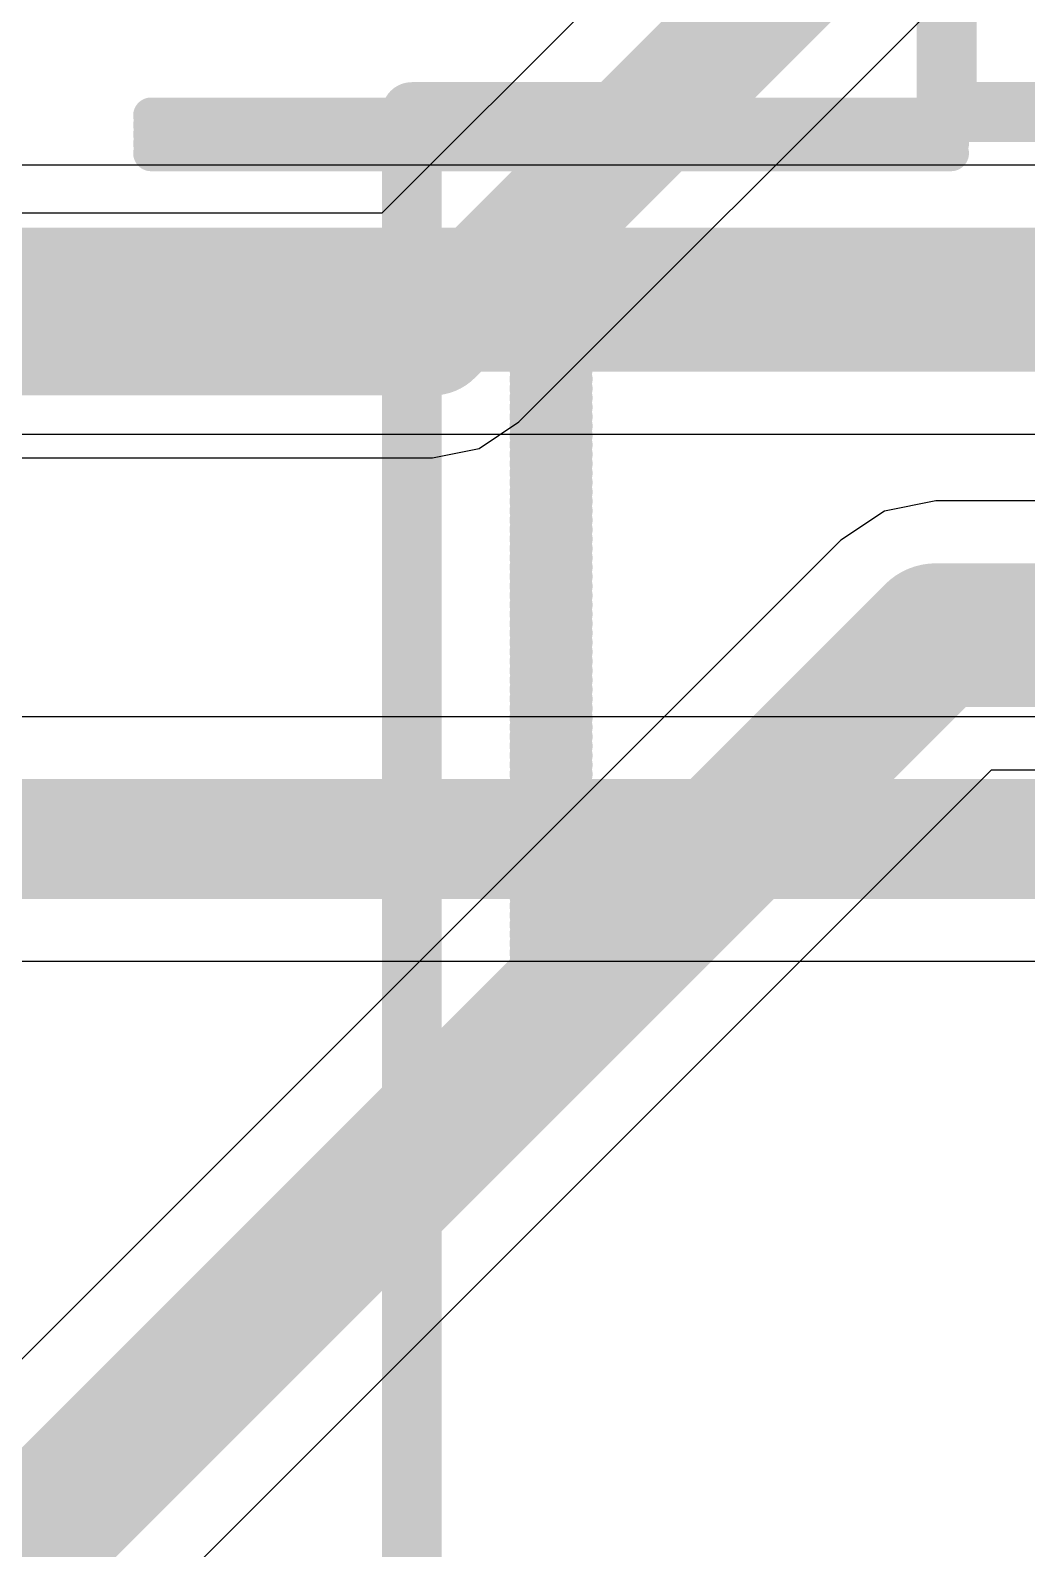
# Model space of a CAD drawing. Header units: inches. Extents: x -0.2 to 15.8, y 0 to 3.5.
# Drawn here: x 0.8125 to 0.8956, y 0.1308 to 0.2575 of the extents above; entities that cross this region are included whole.
import ezdxf

# ---------------------------------------------------------------- set-up
doc = ezdxf.new("R2010")
doc.units = ezdxf.units.IN
doc.header["$MEASUREMENT"] = 0
for name, color, linetype in [('Bottom Layer', 5, 'Continuous'), ('Bottom Overlay', 54, 'Continuous'), ('Signal_1', 16, 'Continuous'), ('Signal_2', 76, 'Continuous'), ('Top Overlay', 2, 'Continuous')]:
    doc.layers.add(name, color=color, linetype=linetype)

msp = doc.modelspace()

# ---------------------------------------------------------------- linework, layer by layer
at = {"layer": 'Bottom Layer'}
for p, q in [((1.14835, 0.24622), (0.695, 0.24622)), ((0.69965, 0.22378), (1.153, 0.22378)), ((0.888, 0.21822), (0.88371, 0.21736)), ((1.25635, 0.21822), (0.888, 0.21822)), ((0.88371, 0.21736), (0.88007, 0.21493)), ((0.88007, 0.21493), (0.76235, 0.09722)), ((0.88007, 0.21493), (0.88007, 0.21493)), ((0.77493, 0.07807), (0.89265, 0.19578)), ((0.89265, 0.19578), (1.261, 0.19578))]:
    msp.add_line(p, q, dxfattribs=at)
for points in [[(0.695, 0.235, 0.012, 0.012, 0), (1.153, 0.235, 0.012, 0.012, 0)], [(0.767, 0.086, 0.012, 0.012, 0), (0.888, 0.207, 0.012, 0.012, 0)], [(0.888, 0.207, 0.012, 0.012, 0), (1.261, 0.207, 0.012, 0.012, 0)]]:
    msp.add_lwpolyline(points, format="xyseb", dxfattribs=at)
msp.add_lwpolyline([(0.885, 0.207, 0.006, 0.006, 1), (0.891, 0.207, 0.006, 0.006, 1)], format="xyseb", close=True, dxfattribs=at)
msp.add_lwpolyline([(0.885, 0.207, 0.006, 0.006, 1), (0.891, 0.207, 0.006, 0.006, 1)], format="xyseb", close=True, dxfattribs=at)
at = {"layer": 'Bottom Overlay'}
for points in [[(0.82253, 0.25036, 0.003, 0.003, 0), (0.88926, 0.25036, 0.003, 0.003, 0)], [(0.82253, 0.24957, 0.003, 0.003, 0), (0.88926, 0.24957, 0.003, 0.003, 0)], [(0.82253, 0.24879, 0.003, 0.003, 0), (0.88926, 0.24879, 0.003, 0.003, 0)], [(0.82253, 0.248, 0.003, 0.003, 0), (0.88926, 0.248, 0.003, 0.003, 0)], [(0.82253, 0.24721, 0.003, 0.003, 0), (0.88926, 0.24721, 0.003, 0.003, 0)], [(0.85393, 0.22916, 0.003, 0.003, 0), (0.85786, 0.22916, 0.003, 0.003, 0)], [(0.85393, 0.22837, 0.003, 0.003, 0), (0.85786, 0.22837, 0.003, 0.003, 0)], [(0.85393, 0.22759, 0.003, 0.003, 0), (0.85786, 0.22759, 0.003, 0.003, 0)], [(0.85393, 0.2268, 0.003, 0.003, 0), (0.85786, 0.2268, 0.003, 0.003, 0)], [(0.85393, 0.22602, 0.003, 0.003, 0), (0.85786, 0.22602, 0.003, 0.003, 0)], [(0.85393, 0.22523, 0.003, 0.003, 0), (0.85786, 0.22523, 0.003, 0.003, 0)], [(0.85393, 0.22445, 0.003, 0.003, 0), (0.85786, 0.22445, 0.003, 0.003, 0)], [(0.85393, 0.22366, 0.003, 0.003, 0), (0.85786, 0.22366, 0.003, 0.003, 0)], [(0.85393, 0.22288, 0.003, 0.003, 0), (0.85786, 0.22288, 0.003, 0.003, 0)], [(0.85393, 0.22209, 0.003, 0.003, 0), (0.85786, 0.22209, 0.003, 0.003, 0)], [(0.85393, 0.22131, 0.003, 0.003, 0), (0.85786, 0.22131, 0.003, 0.003, 0)], [(0.85393, 0.22052, 0.003, 0.003, 0), (0.85786, 0.22052, 0.003, 0.003, 0)], [(0.85393, 0.21974, 0.003, 0.003, 0), (0.85786, 0.21974, 0.003, 0.003, 0)], [(0.85393, 0.21895, 0.003, 0.003, 0), (0.85786, 0.21895, 0.003, 0.003, 0)], [(0.85393, 0.21817, 0.003, 0.003, 0), (0.85786, 0.21817, 0.003, 0.003, 0)], [(0.85393, 0.21738, 0.003, 0.003, 0), (0.85786, 0.21738, 0.003, 0.003, 0)], [(0.85393, 0.2166, 0.003, 0.003, 0), (0.85786, 0.2166, 0.003, 0.003, 0)], [(0.85393, 0.21581, 0.003, 0.003, 0), (0.85786, 0.21581, 0.003, 0.003, 0)], [(0.85393, 0.21503, 0.003, 0.003, 0), (0.85786, 0.21503, 0.003, 0.003, 0)], [(0.85393, 0.21424, 0.003, 0.003, 0), (0.85786, 0.21424, 0.003, 0.003, 0)], [(0.85393, 0.21346, 0.003, 0.003, 0), (0.85786, 0.21346, 0.003, 0.003, 0)], [(0.85393, 0.21267, 0.003, 0.003, 0), (0.85786, 0.21267, 0.003, 0.003, 0)], [(0.85393, 0.21189, 0.003, 0.003, 0), (0.85786, 0.21189, 0.003, 0.003, 0)], [(0.85393, 0.2111, 0.003, 0.003, 0), (0.85786, 0.2111, 0.003, 0.003, 0)], [(0.85393, 0.21032, 0.003, 0.003, 0), (0.85786, 0.21032, 0.003, 0.003, 0)], [(0.85393, 0.20953, 0.003, 0.003, 0), (0.85786, 0.20953, 0.003, 0.003, 0)], [(0.85393, 0.20875, 0.003, 0.003, 0), (0.85786, 0.20875, 0.003, 0.003, 0)], [(0.85393, 0.20796, 0.003, 0.003, 0), (0.85786, 0.20796, 0.003, 0.003, 0)], [(0.85393, 0.20718, 0.003, 0.003, 0), (0.85786, 0.20718, 0.003, 0.003, 0)], [(0.85393, 0.20639, 0.003, 0.003, 0), (0.85786, 0.20639, 0.003, 0.003, 0)], [(0.85393, 0.20561, 0.003, 0.003, 0), (0.85786, 0.20561, 0.003, 0.003, 0)], [(0.85393, 0.20482, 0.003, 0.003, 0), (0.85786, 0.20482, 0.003, 0.003, 0)], [(0.85393, 0.20404, 0.003, 0.003, 0), (0.85786, 0.20404, 0.003, 0.003, 0)], [(0.85393, 0.20325, 0.003, 0.003, 0), (0.85786, 0.20325, 0.003, 0.003, 0)], [(0.85393, 0.20247, 0.003, 0.003, 0), (0.85786, 0.20247, 0.003, 0.003, 0)], [(0.85393, 0.20168, 0.003, 0.003, 0), (0.85786, 0.20168, 0.003, 0.003, 0)], [(0.85393, 0.2009, 0.003, 0.003, 0), (0.85786, 0.2009, 0.003, 0.003, 0)], [(0.85393, 0.20011, 0.003, 0.003, 0), (0.85786, 0.20011, 0.003, 0.003, 0)], [(0.85393, 0.19933, 0.003, 0.003, 0), (0.85786, 0.19933, 0.003, 0.003, 0)], [(0.85393, 0.19854, 0.003, 0.003, 0), (0.85786, 0.19854, 0.003, 0.003, 0)], [(0.85393, 0.19776, 0.003, 0.003, 0), (0.85786, 0.19776, 0.003, 0.003, 0)], [(0.85393, 0.19697, 0.003, 0.003, 0), (0.85786, 0.19697, 0.003, 0.003, 0)], [(0.85393, 0.19619, 0.003, 0.003, 0), (0.85786, 0.19619, 0.003, 0.003, 0)], [(0.85393, 0.1954, 0.003, 0.003, 0), (0.85786, 0.1954, 0.003, 0.003, 0)], [(0.85393, 0.19462, 0.003, 0.003, 0), (0.85786, 0.19462, 0.003, 0.003, 0)], [(0.85393, 0.19383, 0.003, 0.003, 0), (0.85786, 0.19383, 0.003, 0.003, 0)], [(0.85393, 0.19305, 0.003, 0.003, 0), (0.85786, 0.19305, 0.003, 0.003, 0)], [(0.85393, 0.19226, 0.003, 0.003, 0), (0.85786, 0.19226, 0.003, 0.003, 0)], [(0.85393, 0.19148, 0.003, 0.003, 0), (0.85786, 0.19148, 0.003, 0.003, 0)], [(0.85393, 0.19069, 0.003, 0.003, 0), (0.85786, 0.19069, 0.003, 0.003, 0)], [(0.85393, 0.18991, 0.003, 0.003, 0), (0.85786, 0.18991, 0.003, 0.003, 0)], [(0.85393, 0.18912, 0.003, 0.003, 0), (0.85786, 0.18912, 0.003, 0.003, 0)], [(0.85393, 0.18834, 0.003, 0.003, 0), (0.85786, 0.18834, 0.003, 0.003, 0)], [(0.85393, 0.18755, 0.003, 0.003, 0), (0.85786, 0.18755, 0.003, 0.003, 0)], [(0.85393, 0.18677, 0.003, 0.003, 0), (0.85786, 0.18677, 0.003, 0.003, 0)], [(0.85393, 0.18598, 0.003, 0.003, 0), (0.85786, 0.18598, 0.003, 0.003, 0)], [(0.85393, 0.1852, 0.003, 0.003, 0), (0.85786, 0.1852, 0.003, 0.003, 0)], [(0.85393, 0.18441, 0.003, 0.003, 0), (0.85786, 0.18441, 0.003, 0.003, 0)], [(0.85393, 0.18363, 0.003, 0.003, 0), (0.85786, 0.18363, 0.003, 0.003, 0)], [(0.85393, 0.18284, 0.003, 0.003, 0), (0.85786, 0.18284, 0.003, 0.003, 0)], [(0.85393, 0.18206, 0.003, 0.003, 0), (0.85786, 0.18206, 0.003, 0.003, 0)], [(0.85393, 0.18127, 0.003, 0.003, 0), (0.85786, 0.18127, 0.003, 0.003, 0)], [(0.85393, 0.18049, 0.003, 0.003, 0), (0.85786, 0.18049, 0.003, 0.003, 0)], [(0.85393, 0.1797, 0.003, 0.003, 0), (0.85786, 0.1797, 0.003, 0.003, 0)], [(0.85393, 0.17892, 0.003, 0.003, 0), (0.85786, 0.17892, 0.003, 0.003, 0)], [(0.85393, 0.17813, 0.003, 0.003, 0), (0.85786, 0.17813, 0.003, 0.003, 0)], [(0.85393, 0.17735, 0.003, 0.003, 0), (0.85786, 0.17735, 0.003, 0.003, 0)], [(0.85393, 0.17656, 0.003, 0.003, 0), (0.85786, 0.17656, 0.003, 0.003, 0)], [(0.85393, 0.17578, 0.003, 0.003, 0), (0.85786, 0.17578, 0.003, 0.003, 0)], [(0.85393, 0.17499, 0.003, 0.003, 0), (0.85786, 0.17499, 0.003, 0.003, 0)], [(0.85393, 0.17421, 0.003, 0.003, 0), (0.85786, 0.17421, 0.003, 0.003, 0)], [(0.85393, 0.17342, 0.003, 0.003, 0), (0.85786, 0.17342, 0.003, 0.003, 0)]]:
    msp.add_lwpolyline(points, format="xyseb", dxfattribs=at)
for points in [[(0.82178, 0.25036, 0.0015, 0.0015, 1), (0.82328, 0.25036, 0.0015, 0.0015, 1)], [(0.82178, 0.24957, 0.0015, 0.0015, 1), (0.82328, 0.24957, 0.0015, 0.0015, 1)], [(0.88851, 0.25036, 0.0015, 0.0015, 1), (0.89001, 0.25036, 0.0015, 0.0015, 1)], [(0.88851, 0.24957, 0.0015, 0.0015, 1), (0.89001, 0.24957, 0.0015, 0.0015, 1)], [(0.82178, 0.24879, 0.0015, 0.0015, 1), (0.82328, 0.24879, 0.0015, 0.0015, 1)], [(0.88851, 0.24879, 0.0015, 0.0015, 1), (0.89001, 0.24879, 0.0015, 0.0015, 1)], [(0.82178, 0.248, 0.0015, 0.0015, 1), (0.82328, 0.248, 0.0015, 0.0015, 1)], [(0.82178, 0.24721, 0.0015, 0.0015, 1), (0.82328, 0.24721, 0.0015, 0.0015, 1)], [(0.88851, 0.248, 0.0015, 0.0015, 1), (0.89001, 0.248, 0.0015, 0.0015, 1)], [(0.88851, 0.24721, 0.0015, 0.0015, 1), (0.89001, 0.24721, 0.0015, 0.0015, 1)], [(0.85318, 0.22916, 0.0015, 0.0015, 1), (0.85468, 0.22916, 0.0015, 0.0015, 1)], [(0.85711, 0.22916, 0.0015, 0.0015, 1), (0.85861, 0.22916, 0.0015, 0.0015, 1)], [(0.85318, 0.22837, 0.0015, 0.0015, 1), (0.85468, 0.22837, 0.0015, 0.0015, 1)], [(0.85711, 0.22837, 0.0015, 0.0015, 1), (0.85861, 0.22837, 0.0015, 0.0015, 1)], [(0.85318, 0.22759, 0.0015, 0.0015, 1), (0.85468, 0.22759, 0.0015, 0.0015, 1)], [(0.85318, 0.2268, 0.0015, 0.0015, 1), (0.85468, 0.2268, 0.0015, 0.0015, 1)], [(0.85711, 0.22759, 0.0015, 0.0015, 1), (0.85861, 0.22759, 0.0015, 0.0015, 1)], [(0.85711, 0.2268, 0.0015, 0.0015, 1), (0.85861, 0.2268, 0.0015, 0.0015, 1)], [(0.85318, 0.22602, 0.0015, 0.0015, 1), (0.85468, 0.22602, 0.0015, 0.0015, 1)], [(0.85318, 0.22523, 0.0015, 0.0015, 1), (0.85468, 0.22523, 0.0015, 0.0015, 1)], [(0.85711, 0.22602, 0.0015, 0.0015, 1), (0.85861, 0.22602, 0.0015, 0.0015, 1)], [(0.85711, 0.22523, 0.0015, 0.0015, 1), (0.85861, 0.22523, 0.0015, 0.0015, 1)], [(0.85318, 0.22445, 0.0015, 0.0015, 1), (0.85468, 0.22445, 0.0015, 0.0015, 1)], [(0.85711, 0.22445, 0.0015, 0.0015, 1), (0.85861, 0.22445, 0.0015, 0.0015, 1)], [(0.85318, 0.22366, 0.0015, 0.0015, 1), (0.85468, 0.22366, 0.0015, 0.0015, 1)], [(0.85318, 0.22288, 0.0015, 0.0015, 1), (0.85468, 0.22288, 0.0015, 0.0015, 1)], [(0.85711, 0.22366, 0.0015, 0.0015, 1), (0.85861, 0.22366, 0.0015, 0.0015, 1)], [(0.85711, 0.22288, 0.0015, 0.0015, 1), (0.85861, 0.22288, 0.0015, 0.0015, 1)], [(0.85318, 0.22209, 0.0015, 0.0015, 1), (0.85468, 0.22209, 0.0015, 0.0015, 1)], [(0.85711, 0.22209, 0.0015, 0.0015, 1), (0.85861, 0.22209, 0.0015, 0.0015, 1)], [(0.85318, 0.22131, 0.0015, 0.0015, 1), (0.85468, 0.22131, 0.0015, 0.0015, 1)], [(0.85318, 0.22052, 0.0015, 0.0015, 1), (0.85468, 0.22052, 0.0015, 0.0015, 1)], [(0.85711, 0.22131, 0.0015, 0.0015, 1), (0.85861, 0.22131, 0.0015, 0.0015, 1)], [(0.85711, 0.22052, 0.0015, 0.0015, 1), (0.85861, 0.22052, 0.0015, 0.0015, 1)], [(0.85318, 0.21974, 0.0015, 0.0015, 1), (0.85468, 0.21974, 0.0015, 0.0015, 1)], [(0.85318, 0.21895, 0.0015, 0.0015, 1), (0.85468, 0.21895, 0.0015, 0.0015, 1)], [(0.85711, 0.21974, 0.0015, 0.0015, 1), (0.85861, 0.21974, 0.0015, 0.0015, 1)], [(0.85711, 0.21895, 0.0015, 0.0015, 1), (0.85861, 0.21895, 0.0015, 0.0015, 1)], [(0.85318, 0.21817, 0.0015, 0.0015, 1), (0.85468, 0.21817, 0.0015, 0.0015, 1)], [(0.85711, 0.21817, 0.0015, 0.0015, 1), (0.85861, 0.21817, 0.0015, 0.0015, 1)], [(0.85318, 0.21738, 0.0015, 0.0015, 1), (0.85468, 0.21738, 0.0015, 0.0015, 1)], [(0.85318, 0.2166, 0.0015, 0.0015, 1), (0.85468, 0.2166, 0.0015, 0.0015, 1)], [(0.85711, 0.21738, 0.0015, 0.0015, 1), (0.85861, 0.21738, 0.0015, 0.0015, 1)], [(0.85711, 0.2166, 0.0015, 0.0015, 1), (0.85861, 0.2166, 0.0015, 0.0015, 1)], [(0.85318, 0.21581, 0.0015, 0.0015, 1), (0.85468, 0.21581, 0.0015, 0.0015, 1)], [(0.85711, 0.21581, 0.0015, 0.0015, 1), (0.85861, 0.21581, 0.0015, 0.0015, 1)], [(0.85318, 0.21503, 0.0015, 0.0015, 1), (0.85468, 0.21503, 0.0015, 0.0015, 1)], [(0.85318, 0.21424, 0.0015, 0.0015, 1), (0.85468, 0.21424, 0.0015, 0.0015, 1)], [(0.85711, 0.21503, 0.0015, 0.0015, 1), (0.85861, 0.21503, 0.0015, 0.0015, 1)], [(0.85711, 0.21424, 0.0015, 0.0015, 1), (0.85861, 0.21424, 0.0015, 0.0015, 1)], [(0.85318, 0.21346, 0.0015, 0.0015, 1), (0.85468, 0.21346, 0.0015, 0.0015, 1)], [(0.85318, 0.21267, 0.0015, 0.0015, 1), (0.85468, 0.21267, 0.0015, 0.0015, 1)], [(0.85711, 0.21346, 0.0015, 0.0015, 1), (0.85861, 0.21346, 0.0015, 0.0015, 1)], [(0.85711, 0.21267, 0.0015, 0.0015, 1), (0.85861, 0.21267, 0.0015, 0.0015, 1)], [(0.85318, 0.21189, 0.0015, 0.0015, 1), (0.85468, 0.21189, 0.0015, 0.0015, 1)], [(0.85711, 0.21189, 0.0015, 0.0015, 1), (0.85861, 0.21189, 0.0015, 0.0015, 1)], [(0.85318, 0.2111, 0.0015, 0.0015, 1), (0.85468, 0.2111, 0.0015, 0.0015, 1)], [(0.85318, 0.21032, 0.0015, 0.0015, 1), (0.85468, 0.21032, 0.0015, 0.0015, 1)], [(0.85711, 0.2111, 0.0015, 0.0015, 1), (0.85861, 0.2111, 0.0015, 0.0015, 1)], [(0.85711, 0.21032, 0.0015, 0.0015, 1), (0.85861, 0.21032, 0.0015, 0.0015, 1)], [(0.85318, 0.20953, 0.0015, 0.0015, 1), (0.85468, 0.20953, 0.0015, 0.0015, 1)], [(0.85711, 0.20953, 0.0015, 0.0015, 1), (0.85861, 0.20953, 0.0015, 0.0015, 1)], [(0.85318, 0.20875, 0.0015, 0.0015, 1), (0.85468, 0.20875, 0.0015, 0.0015, 1)], [(0.85318, 0.20796, 0.0015, 0.0015, 1), (0.85468, 0.20796, 0.0015, 0.0015, 1)], [(0.85711, 0.20875, 0.0015, 0.0015, 1), (0.85861, 0.20875, 0.0015, 0.0015, 1)], [(0.85711, 0.20796, 0.0015, 0.0015, 1), (0.85861, 0.20796, 0.0015, 0.0015, 1)], [(0.85318, 0.20718, 0.0015, 0.0015, 1), (0.85468, 0.20718, 0.0015, 0.0015, 1)], [(0.85318, 0.20639, 0.0015, 0.0015, 1), (0.85468, 0.20639, 0.0015, 0.0015, 1)], [(0.85711, 0.20718, 0.0015, 0.0015, 1), (0.85861, 0.20718, 0.0015, 0.0015, 1)], [(0.85711, 0.20639, 0.0015, 0.0015, 1), (0.85861, 0.20639, 0.0015, 0.0015, 1)], [(0.85318, 0.20561, 0.0015, 0.0015, 1), (0.85468, 0.20561, 0.0015, 0.0015, 1)], [(0.85711, 0.20561, 0.0015, 0.0015, 1), (0.85861, 0.20561, 0.0015, 0.0015, 1)], [(0.85318, 0.20482, 0.0015, 0.0015, 1), (0.85468, 0.20482, 0.0015, 0.0015, 1)], [(0.85318, 0.20404, 0.0015, 0.0015, 1), (0.85468, 0.20404, 0.0015, 0.0015, 1)], [(0.85711, 0.20482, 0.0015, 0.0015, 1), (0.85861, 0.20482, 0.0015, 0.0015, 1)], [(0.85711, 0.20404, 0.0015, 0.0015, 1), (0.85861, 0.20404, 0.0015, 0.0015, 1)], [(0.85318, 0.20325, 0.0015, 0.0015, 1), (0.85468, 0.20325, 0.0015, 0.0015, 1)], [(0.85318, 0.20247, 0.0015, 0.0015, 1), (0.85468, 0.20247, 0.0015, 0.0015, 1)], [(0.85711, 0.20325, 0.0015, 0.0015, 1), (0.85861, 0.20325, 0.0015, 0.0015, 1)], [(0.85711, 0.20247, 0.0015, 0.0015, 1), (0.85861, 0.20247, 0.0015, 0.0015, 1)], [(0.85318, 0.20168, 0.0015, 0.0015, 1), (0.85468, 0.20168, 0.0015, 0.0015, 1)], [(0.85711, 0.20168, 0.0015, 0.0015, 1), (0.85861, 0.20168, 0.0015, 0.0015, 1)], [(0.85318, 0.2009, 0.0015, 0.0015, 1), (0.85468, 0.2009, 0.0015, 0.0015, 1)], [(0.85318, 0.20011, 0.0015, 0.0015, 1), (0.85468, 0.20011, 0.0015, 0.0015, 1)], [(0.85711, 0.2009, 0.0015, 0.0015, 1), (0.85861, 0.2009, 0.0015, 0.0015, 1)], [(0.85711, 0.20011, 0.0015, 0.0015, 1), (0.85861, 0.20011, 0.0015, 0.0015, 1)], [(0.85318, 0.19933, 0.0015, 0.0015, 1), (0.85468, 0.19933, 0.0015, 0.0015, 1)], [(0.85711, 0.19933, 0.0015, 0.0015, 1), (0.85861, 0.19933, 0.0015, 0.0015, 1)], [(0.85318, 0.19854, 0.0015, 0.0015, 1), (0.85468, 0.19854, 0.0015, 0.0015, 1)], [(0.85318, 0.19776, 0.0015, 0.0015, 1), (0.85468, 0.19776, 0.0015, 0.0015, 1)], [(0.85711, 0.19854, 0.0015, 0.0015, 1), (0.85861, 0.19854, 0.0015, 0.0015, 1)], [(0.85711, 0.19776, 0.0015, 0.0015, 1), (0.85861, 0.19776, 0.0015, 0.0015, 1)], [(0.85318, 0.19697, 0.0015, 0.0015, 1), (0.85468, 0.19697, 0.0015, 0.0015, 1)], [(0.85318, 0.19619, 0.0015, 0.0015, 1), (0.85468, 0.19619, 0.0015, 0.0015, 1)], [(0.85711, 0.19697, 0.0015, 0.0015, 1), (0.85861, 0.19697, 0.0015, 0.0015, 1)], [(0.85711, 0.19619, 0.0015, 0.0015, 1), (0.85861, 0.19619, 0.0015, 0.0015, 1)], [(0.85318, 0.1954, 0.0015, 0.0015, 1), (0.85468, 0.1954, 0.0015, 0.0015, 1)], [(0.85711, 0.1954, 0.0015, 0.0015, 1), (0.85861, 0.1954, 0.0015, 0.0015, 1)], [(0.85318, 0.19462, 0.0015, 0.0015, 1), (0.85468, 0.19462, 0.0015, 0.0015, 1)], [(0.85318, 0.19383, 0.0015, 0.0015, 1), (0.85468, 0.19383, 0.0015, 0.0015, 1)], [(0.85711, 0.19462, 0.0015, 0.0015, 1), (0.85861, 0.19462, 0.0015, 0.0015, 1)], [(0.85711, 0.19383, 0.0015, 0.0015, 1), (0.85861, 0.19383, 0.0015, 0.0015, 1)], [(0.85318, 0.19305, 0.0015, 0.0015, 1), (0.85468, 0.19305, 0.0015, 0.0015, 1)], [(0.85711, 0.19305, 0.0015, 0.0015, 1), (0.85861, 0.19305, 0.0015, 0.0015, 1)], [(0.85318, 0.19226, 0.0015, 0.0015, 1), (0.85468, 0.19226, 0.0015, 0.0015, 1)], [(0.85318, 0.19148, 0.0015, 0.0015, 1), (0.85468, 0.19148, 0.0015, 0.0015, 1)], [(0.85711, 0.19226, 0.0015, 0.0015, 1), (0.85861, 0.19226, 0.0015, 0.0015, 1)], [(0.85711, 0.19148, 0.0015, 0.0015, 1), (0.85861, 0.19148, 0.0015, 0.0015, 1)], [(0.85318, 0.19069, 0.0015, 0.0015, 1), (0.85468, 0.19069, 0.0015, 0.0015, 1)], [(0.85318, 0.18991, 0.0015, 0.0015, 1), (0.85468, 0.18991, 0.0015, 0.0015, 1)], [(0.85711, 0.19069, 0.0015, 0.0015, 1), (0.85861, 0.19069, 0.0015, 0.0015, 1)], [(0.85711, 0.18991, 0.0015, 0.0015, 1), (0.85861, 0.18991, 0.0015, 0.0015, 1)], [(0.85318, 0.18912, 0.0015, 0.0015, 1), (0.85468, 0.18912, 0.0015, 0.0015, 1)], [(0.85711, 0.18912, 0.0015, 0.0015, 1), (0.85861, 0.18912, 0.0015, 0.0015, 1)], [(0.85318, 0.18834, 0.0015, 0.0015, 1), (0.85468, 0.18834, 0.0015, 0.0015, 1)], [(0.85318, 0.18755, 0.0015, 0.0015, 1), (0.85468, 0.18755, 0.0015, 0.0015, 1)], [(0.85711, 0.18834, 0.0015, 0.0015, 1), (0.85861, 0.18834, 0.0015, 0.0015, 1)], [(0.85711, 0.18755, 0.0015, 0.0015, 1), (0.85861, 0.18755, 0.0015, 0.0015, 1)], [(0.85318, 0.18677, 0.0015, 0.0015, 1), (0.85468, 0.18677, 0.0015, 0.0015, 1)], [(0.85318, 0.18598, 0.0015, 0.0015, 1), (0.85468, 0.18598, 0.0015, 0.0015, 1)], [(0.85711, 0.18677, 0.0015, 0.0015, 1), (0.85861, 0.18677, 0.0015, 0.0015, 1)], [(0.85711, 0.18598, 0.0015, 0.0015, 1), (0.85861, 0.18598, 0.0015, 0.0015, 1)], [(0.85318, 0.1852, 0.0015, 0.0015, 1), (0.85468, 0.1852, 0.0015, 0.0015, 1)], [(0.85711, 0.1852, 0.0015, 0.0015, 1), (0.85861, 0.1852, 0.0015, 0.0015, 1)], [(0.85318, 0.18441, 0.0015, 0.0015, 1), (0.85468, 0.18441, 0.0015, 0.0015, 1)], [(0.85318, 0.18363, 0.0015, 0.0015, 1), (0.85468, 0.18363, 0.0015, 0.0015, 1)], [(0.85711, 0.18441, 0.0015, 0.0015, 1), (0.85861, 0.18441, 0.0015, 0.0015, 1)], [(0.85711, 0.18363, 0.0015, 0.0015, 1), (0.85861, 0.18363, 0.0015, 0.0015, 1)], [(0.85318, 0.18284, 0.0015, 0.0015, 1), (0.85468, 0.18284, 0.0015, 0.0015, 1)], [(0.85711, 0.18284, 0.0015, 0.0015, 1), (0.85861, 0.18284, 0.0015, 0.0015, 1)], [(0.85318, 0.18206, 0.0015, 0.0015, 1), (0.85468, 0.18206, 0.0015, 0.0015, 1)], [(0.85318, 0.18127, 0.0015, 0.0015, 1), (0.85468, 0.18127, 0.0015, 0.0015, 1)], [(0.85711, 0.18206, 0.0015, 0.0015, 1), (0.85861, 0.18206, 0.0015, 0.0015, 1)], [(0.85711, 0.18127, 0.0015, 0.0015, 1), (0.85861, 0.18127, 0.0015, 0.0015, 1)], [(0.85318, 0.18049, 0.0015, 0.0015, 1), (0.85468, 0.18049, 0.0015, 0.0015, 1)], [(0.85318, 0.1797, 0.0015, 0.0015, 1), (0.85468, 0.1797, 0.0015, 0.0015, 1)], [(0.85711, 0.18049, 0.0015, 0.0015, 1), (0.85861, 0.18049, 0.0015, 0.0015, 1)], [(0.85711, 0.1797, 0.0015, 0.0015, 1), (0.85861, 0.1797, 0.0015, 0.0015, 1)], [(0.85318, 0.17892, 0.0015, 0.0015, 1), (0.85468, 0.17892, 0.0015, 0.0015, 1)], [(0.85711, 0.17892, 0.0015, 0.0015, 1), (0.85861, 0.17892, 0.0015, 0.0015, 1)], [(0.85318, 0.17813, 0.0015, 0.0015, 1), (0.85468, 0.17813, 0.0015, 0.0015, 1)], [(0.85318, 0.17735, 0.0015, 0.0015, 1), (0.85468, 0.17735, 0.0015, 0.0015, 1)], [(0.85711, 0.17813, 0.0015, 0.0015, 1), (0.85861, 0.17813, 0.0015, 0.0015, 1)], [(0.85711, 0.17735, 0.0015, 0.0015, 1), (0.85861, 0.17735, 0.0015, 0.0015, 1)], [(0.85318, 0.17656, 0.0015, 0.0015, 1), (0.85468, 0.17656, 0.0015, 0.0015, 1)], [(0.85711, 0.17656, 0.0015, 0.0015, 1), (0.85861, 0.17656, 0.0015, 0.0015, 1)], [(0.85318, 0.17578, 0.0015, 0.0015, 1), (0.85468, 0.17578, 0.0015, 0.0015, 1)], [(0.85318, 0.17499, 0.0015, 0.0015, 1), (0.85468, 0.17499, 0.0015, 0.0015, 1)], [(0.85711, 0.17578, 0.0015, 0.0015, 1), (0.85861, 0.17578, 0.0015, 0.0015, 1)], [(0.85711, 0.17499, 0.0015, 0.0015, 1), (0.85861, 0.17499, 0.0015, 0.0015, 1)], [(0.85318, 0.17421, 0.0015, 0.0015, 1), (0.85468, 0.17421, 0.0015, 0.0015, 1)], [(0.85318, 0.17342, 0.0015, 0.0015, 1), (0.85468, 0.17342, 0.0015, 0.0015, 1)], [(0.85711, 0.17421, 0.0015, 0.0015, 1), (0.85861, 0.17421, 0.0015, 0.0015, 1)], [(0.85711, 0.17342, 0.0015, 0.0015, 1), (0.85861, 0.17342, 0.0015, 0.0015, 1)]]:
    msp.add_lwpolyline(points, format="xyseb", close=True, dxfattribs=at)
at = {"layer": 'Signal_1'}
for p, q in [((1.19278, 0.2002), (0.763, 0.2002)), ((0.76722, 0.1798), (1.197, 0.1798))]:
    msp.add_line(p, q, dxfattribs=at)
msp.add_lwpolyline([(0.763, 0.19, 0.01, 0.01, 0), (1.197, 0.19, 0.01, 0.01, 0)], format="xyseb", dxfattribs=at)
at = {"layer": 'Signal_2'}
for p, q in [((0.8978, 0.29822), (0.84178, 0.2422)), ((0.85321, 0.22479), (0.91521, 0.28679)), ((0.84178, 0.2422), (0.34, 0.2422)), ((0.8499, 0.22258), (0.85321, 0.22479)), ((0.34422, 0.2218), (0.846, 0.2218)), ((0.846, 0.2218), (0.8499, 0.22258))]:
    msp.add_line(p, q, dxfattribs=at)
for points in [[(0.846, 0.232, 0.01, 0.01, 0), (0.908, 0.294, 0.01, 0.01, 0)], [(0.34, 0.232, 0.01, 0.01, 0), (0.846, 0.232, 0.01, 0.01, 0)]]:
    msp.add_lwpolyline(points, format="xyseb", dxfattribs=at)
msp.add_lwpolyline([(0.8435, 0.232, 0.005, 0.005, 1), (0.8485, 0.232, 0.005, 0.005, 1)], format="xyseb", close=True, dxfattribs=at)
msp.add_lwpolyline([(0.8435, 0.232, 0.005, 0.005, 1), (0.8485, 0.232, 0.005, 0.005, 1)], format="xyseb", close=True, dxfattribs=at)
at = {"layer": 'Top Overlay'}
for points in [[(0.8679, 0.25064, 0.005, 0.005, 0), (0.8679, 0.29788, 0.005, 0.005, 0)], [(0.8889, 0.25064, 0.005, 0.005, 0), (0.8889, 0.29788, 0.005, 0.005, 0)], [(0.84428, 0.25064, 0.005, 0.005, 0), (0.8679, 0.25064, 0.005, 0.005, 0)], [(0.84428, 0.08135, 0.005, 0.005, 0), (0.84428, 0.25064, 0.005, 0.005, 0)], [(0.8889, 0.25064, 0.005, 0.005, 0), (0.91252, 0.25064, 0.005, 0.005, 0)]]:
    msp.add_lwpolyline(points, format="xyseb", dxfattribs=at)
for points in [[(0.84303, 0.25064, 0.0025, 0.0025, 1), (0.84553, 0.25064, 0.0025, 0.0025, 1)], [(0.84303, 0.25064, 0.0025, 0.0025, 1), (0.84553, 0.25064, 0.0025, 0.0025, 1)], [(0.86665, 0.25064, 0.0025, 0.0025, 1), (0.86915, 0.25064, 0.0025, 0.0025, 1)], [(0.86665, 0.25064, 0.0025, 0.0025, 1), (0.86915, 0.25064, 0.0025, 0.0025, 1)], [(0.88765, 0.25064, 0.0025, 0.0025, 1), (0.89015, 0.25064, 0.0025, 0.0025, 1)], [(0.88765, 0.25064, 0.0025, 0.0025, 1), (0.89015, 0.25064, 0.0025, 0.0025, 1)]]:
    msp.add_lwpolyline(points, format="xyseb", close=True, dxfattribs=at)

doc.saveas('drawing.dxf')
